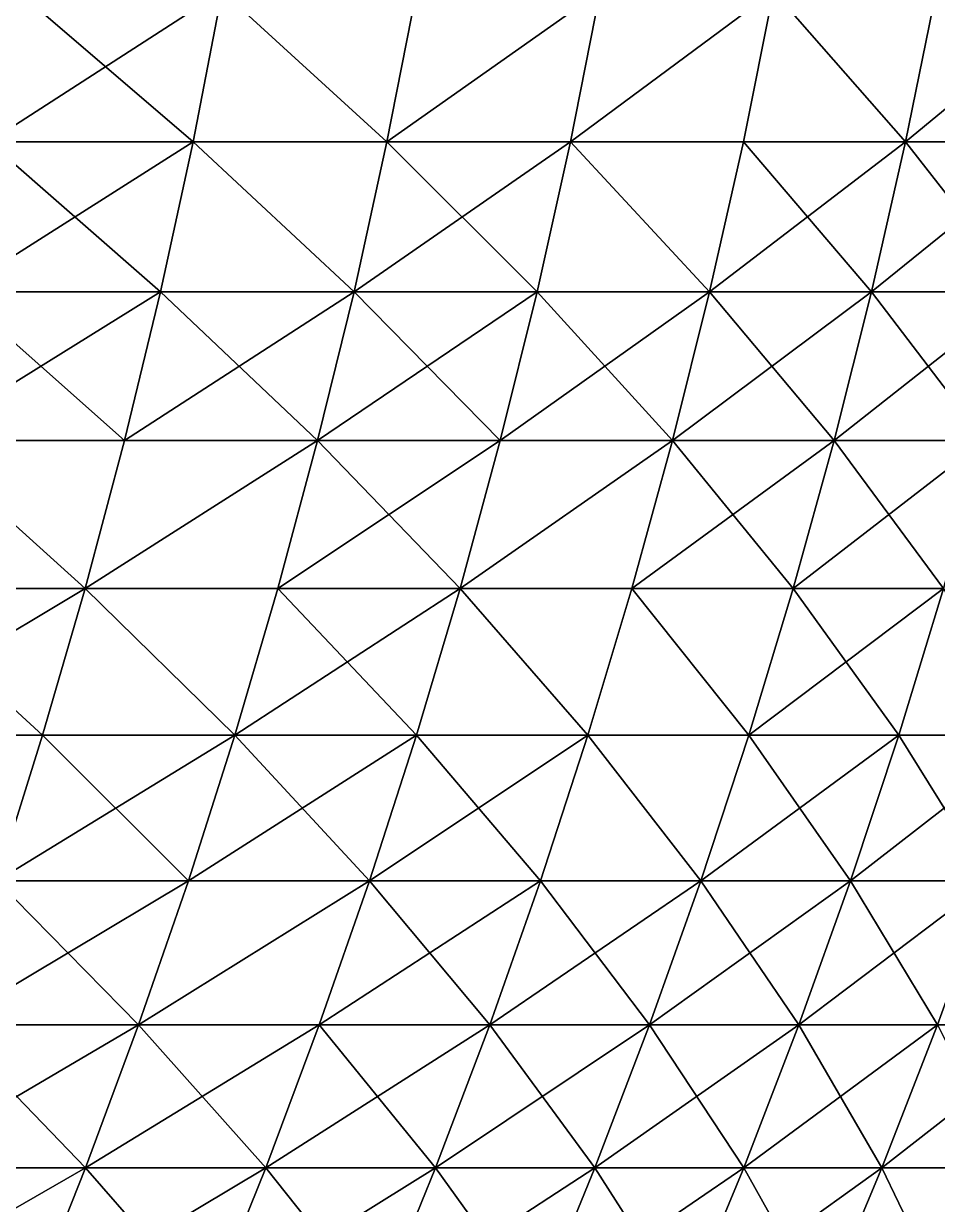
# Model space of a CAD drawing. Header units: millimetres. Extents: x -3250 to 6200, y -3250 to 3250.
# Drawn here: x 5922.3 to 6040.5, y -315.5 to -162.7 of the extents above; entities that cross this region are included whole.
import ezdxf

# ---------------------------------------------------------------- set-up
doc = ezdxf.new("R2010")
doc.units = ezdxf.units.MM
doc.header["$MEASUREMENT"] = 0
doc.layers.add('MESH_3D', color=2, linetype='CONTINUOUS')

msp = doc.modelspace()

# ---------------------------------------------------------------- linework, layer by layer
at = {"layer": 'MESH_3D'}
for points in [[(5921.58, -158.52, 1712.33), (5944.25, -178.02, 1767.38), (5917.84, -178.02, 1714.24)], [(5948.03, -158.52, 24934.44), (5921.58, -158.52, 24987.67), (5917.84, -178.02, 24985.76)], [(5948.03, -158.52, 24934.44), (5917.84, -178.02, 24985.76), (5944.25, -178.02, 24932.62)], [(5921.58, -158.52, 1712.33), (5948.03, -158.52, 1765.56), (5944.25, -178.02, 1767.38)], [(5948.03, -158.52, 1765.56), (5969.33, -178.02, 1821.16), (5944.25, -178.02, 1767.38)], [(5969.33, -178.02, 24878.84), (5948.03, -158.52, 24934.44), (5944.25, -178.02, 24932.62)], [(5948.03, -158.52, 1765.56), (5973.16, -158.52, 1819.43), (5969.33, -178.02, 1821.16)], [(5973.16, -158.52, 24880.57), (5948.03, -158.52, 24934.44), (5969.33, -178.02, 24878.84)], [(5969.33, -178.02, 1821.16), (5996.93, -158.52, 1873.92), (5993.06, -178.02, 1875.55)], [(5973.16, -158.52, 1819.43), (5996.93, -158.52, 1873.92), (5969.33, -178.02, 1821.16)], [(5996.93, -158.52, 24826.08), (5973.16, -158.52, 24880.57), (5969.33, -178.02, 24878.84)], [(5996.93, -158.52, 24826.08), (5969.33, -178.02, 24878.84), (5993.06, -178.02, 24824.45)], [(5993.06, -178.02, 1875.55), (6019.33, -158.52, 1928.98), (6015.43, -178.02, 1930.51)], [(5996.93, -158.52, 1873.92), (6019.33, -158.52, 1928.98), (5993.06, -178.02, 1875.55)], [(6019.33, -158.52, 24771.02), (5996.93, -158.52, 24826.08), (5993.06, -178.02, 24824.45)], [(6019.33, -158.52, 24771.02), (5993.06, -178.02, 24824.45), (6015.43, -178.02, 24769.49)], [(6019.33, -158.52, 1928.98), (6036.41, -178.02, 1986.01), (6015.43, -178.02, 1930.51)], [(6036.41, -178.02, 24713.99), (6019.33, -158.52, 24771.02), (6015.43, -178.02, 24769.49)], [(6019.33, -158.52, 1928.98), (6040.36, -158.52, 1984.58), (6036.41, -178.02, 1986.01)], [(6040.36, -158.52, 24715.42), (6019.33, -158.52, 24771.02), (6036.41, -178.02, 24713.99)], [(6040.36, -158.52, 1984.58), (6056.01, -178.02, 2042.02), (6036.41, -178.02, 1986.01)], [(6059.99, -158.52, 24659.32), (6036.41, -178.02, 24713.99), (6056.01, -178.02, 24657.98)], [(6059.99, -158.52, 24659.32), (6040.36, -158.52, 24715.42), (6036.41, -178.02, 24713.99)], [(6040.36, -158.52, 1984.58), (6059.99, -158.52, 2040.68), (6056.01, -178.02, 2042.02)], [(5917.84, -178.02, 1714.24), (5940.04, -197.41, 1769.41), (5913.68, -197.41, 1716.38)], [(5944.25, -178.02, 24932.62), (5917.84, -178.02, 24985.76), (5913.68, -197.41, 24983.62)], [(5944.25, -178.02, 24932.62), (5913.68, -197.41, 24983.62), (5940.04, -197.41, 24930.59)], [(5917.84, -178.02, 1714.24), (5944.25, -178.02, 1767.38), (5940.04, -197.41, 1769.41)], [(5944.25, -178.02, 1767.38), (5965.07, -197.41, 1823.09), (5940.04, -197.41, 1769.41)], [(5965.07, -197.41, 24876.91), (5944.25, -178.02, 24932.62), (5940.04, -197.41, 24930.59)], [(5944.25, -178.02, 1767.38), (5969.33, -178.02, 1821.16), (5965.07, -197.41, 1823.09)], [(5969.33, -178.02, 24878.84), (5944.25, -178.02, 24932.62), (5965.07, -197.41, 24876.91)], [(5969.33, -178.02, 1821.16), (5988.75, -197.41, 1877.37), (5965.07, -197.41, 1823.09)], [(5993.06, -178.02, 24824.45), (5965.07, -197.41, 24876.91), (5988.75, -197.41, 24822.63)], [(5993.06, -178.02, 24824.45), (5969.33, -178.02, 24878.84), (5965.07, -197.41, 24876.91)], [(5969.33, -178.02, 1821.16), (5993.06, -178.02, 1875.55), (5988.75, -197.41, 1877.37)], [(5993.06, -178.02, 1875.55), (6011.07, -197.41, 1932.22), (5988.75, -197.41, 1877.37)], [(6011.07, -197.41, 24767.78), (5993.06, -178.02, 24824.45), (5988.75, -197.41, 24822.63)], [(5993.06, -178.02, 1875.55), (6015.43, -178.02, 1930.51), (6011.07, -197.41, 1932.22)], [(6015.43, -178.02, 24769.49), (5993.06, -178.02, 24824.45), (6011.07, -197.41, 24767.78)], [(6015.43, -178.02, 1930.51), (6032.02, -197.41, 1987.61), (6011.07, -197.41, 1932.22)], [(6036.41, -178.02, 24713.99), (6015.43, -178.02, 24769.49), (6011.07, -197.41, 24767.78)], [(6036.41, -178.02, 24713.99), (6011.07, -197.41, 24767.78), (6032.02, -197.41, 24712.39)], [(6015.43, -178.02, 1930.51), (6036.41, -178.02, 1986.01), (6032.02, -197.41, 1987.61)], [(6036.41, -178.02, 1986.01), (6051.58, -197.41, 2043.51), (6032.02, -197.41, 1987.61)], [(6056.01, -178.02, 24657.98), (6032.02, -197.41, 24712.39), (6051.58, -197.41, 24656.49)], [(6056.01, -178.02, 24657.98), (6036.41, -178.02, 24713.99), (6032.02, -197.41, 24712.39)], [(6036.41, -178.02, 1986.01), (6056.01, -178.02, 2042.02), (6051.58, -197.41, 2043.51)], [(5913.68, -197.41, 1716.38), (5935.39, -216.67, 1771.65), (5909.08, -216.67, 1718.74)], [(5940.04, -197.41, 24930.59), (5913.68, -197.41, 24983.62), (5909.08, -216.67, 24981.26)], [(5940.04, -197.41, 24930.59), (5909.08, -216.67, 24981.26), (5935.39, -216.67, 24928.35)], [(5913.68, -197.41, 1716.38), (5940.04, -197.41, 1769.41), (5935.39, -216.67, 1771.65)], [(5940.04, -197.41, 1769.41), (5960.36, -216.67, 1825.21), (5935.39, -216.67, 1771.65)], [(5965.07, -197.41, 24876.91), (5935.39, -216.67, 24928.35), (5960.36, -216.67, 24874.79)], [(5965.07, -197.41, 24876.91), (5940.04, -197.41, 24930.59), (5935.39, -216.67, 24928.35)], [(5940.04, -197.41, 1769.41), (5965.07, -197.41, 1823.09), (5960.36, -216.67, 1825.21)], [(5965.07, -197.41, 1823.09), (5983.99, -216.67, 1879.37), (5960.36, -216.67, 1825.21)], [(5988.75, -197.41, 24822.63), (5965.07, -197.41, 24876.91), (5960.36, -216.67, 24874.79)], [(5988.75, -197.41, 24822.63), (5960.36, -216.67, 24874.79), (5983.99, -216.67, 24820.63)], [(5965.07, -197.41, 1823.09), (5988.75, -197.41, 1877.37), (5983.99, -216.67, 1879.37)], [(5988.75, -197.41, 1877.37), (6006.26, -216.67, 1934.11), (5983.99, -216.67, 1879.37)], [(6011.07, -197.41, 24767.78), (5988.75, -197.41, 24822.63), (5983.99, -216.67, 24820.63)], [(6011.07, -197.41, 24767.78), (5983.99, -216.67, 24820.63), (6006.26, -216.67, 24765.89)], [(5988.75, -197.41, 1877.37), (6011.07, -197.41, 1932.22), (6006.26, -216.67, 1934.11)], [(6011.07, -197.41, 1932.22), (6027.16, -216.67, 1989.38), (6006.26, -216.67, 1934.11)], [(6032.02, -197.41, 24712.39), (6006.26, -216.67, 24765.89), (6027.16, -216.67, 24710.62)], [(6032.02, -197.41, 24712.39), (6011.07, -197.41, 24767.78), (6006.26, -216.67, 24765.89)], [(6011.07, -197.41, 1932.22), (6032.02, -197.41, 1987.61), (6027.16, -216.67, 1989.38)], [(6032.02, -197.41, 1987.61), (6046.68, -216.67, 2045.15), (6027.16, -216.67, 1989.38)], [(6051.58, -197.41, 24656.49), (6032.02, -197.41, 24712.39), (6027.16, -216.67, 24710.62)], [(6051.58, -197.41, 24656.49), (6027.16, -216.67, 24710.62), (6046.68, -216.67, 24654.85)], [(6032.02, -197.41, 1987.61), (6051.58, -197.41, 2043.51), (6046.68, -216.67, 2045.15)], [(5909.08, -216.67, 1718.74), (5930.3, -235.8, 1774.1), (5904.06, -235.8, 1721.31)], [(5930.3, -235.8, 24925.9), (5909.08, -216.67, 24981.26), (5904.06, -235.8, 24978.69)], [(5909.08, -216.67, 1718.74), (5935.39, -216.67, 1771.65), (5930.3, -235.8, 1774.1)], [(5935.39, -216.67, 24928.35), (5909.08, -216.67, 24981.26), (5930.3, -235.8, 24925.9)], [(5930.3, -235.8, 1774.1), (5960.36, -216.67, 1825.21), (5955.22, -235.8, 1827.53)], [(5935.39, -216.67, 1771.65), (5960.36, -216.67, 1825.21), (5930.3, -235.8, 1774.1)], [(5960.36, -216.67, 24874.79), (5935.39, -216.67, 24928.35), (5930.3, -235.8, 24925.9)], [(5960.36, -216.67, 24874.79), (5930.3, -235.8, 24925.9), (5955.22, -235.8, 24872.47)], [(5960.36, -216.67, 1825.21), (5978.79, -235.8, 1881.56), (5955.22, -235.8, 1827.53)], [(5983.99, -216.67, 24820.63), (5960.36, -216.67, 24874.79), (5955.22, -235.8, 24872.47)], [(5983.99, -216.67, 24820.63), (5955.22, -235.8, 24872.47), (5978.79, -235.8, 24818.44)], [(5960.36, -216.67, 1825.21), (5983.99, -216.67, 1879.37), (5978.79, -235.8, 1881.56)], [(5978.79, -235.8, 1881.56), (6006.26, -216.67, 1934.11), (6001.01, -235.8, 1936.17)], [(5983.99, -216.67, 1879.37), (6006.26, -216.67, 1934.11), (5978.79, -235.8, 1881.56)], [(6006.26, -216.67, 24765.89), (5983.99, -216.67, 24820.63), (5978.79, -235.8, 24818.44)], [(6006.26, -216.67, 24765.89), (5978.79, -235.8, 24818.44), (6001.01, -235.8, 24763.83)], [(6006.26, -216.67, 1934.11), (6021.86, -235.8, 1991.31), (6001.01, -235.8, 1936.17)], [(6027.16, -216.67, 24710.62), (6006.26, -216.67, 24765.89), (6001.01, -235.8, 24763.83)], [(6027.16, -216.67, 24710.62), (6001.01, -235.8, 24763.83), (6021.86, -235.8, 24708.69)], [(6006.26, -216.67, 1934.11), (6027.16, -216.67, 1989.38), (6021.86, -235.8, 1991.31)], [(6027.16, -216.67, 1989.38), (6041.33, -235.8, 2046.95), (6021.86, -235.8, 1991.31)], [(6046.68, -216.67, 24654.85), (6021.86, -235.8, 24708.69), (6041.33, -235.8, 24653.05)], [(6046.68, -216.67, 24654.85), (6027.16, -216.67, 24710.62), (6021.86, -235.8, 24708.69)], [(6027.16, -216.67, 1989.38), (6046.68, -216.67, 2045.15), (6041.33, -235.8, 2046.95)], [(5904.06, -235.8, 1721.31), (5924.79, -254.79, 1776.75), (5898.62, -254.79, 1724.1)], [(5930.3, -235.8, 24925.9), (5898.62, -254.79, 24975.9), (5924.79, -254.79, 24923.25)], [(5930.3, -235.8, 24925.9), (5904.06, -235.8, 24978.69), (5898.62, -254.79, 24975.9)], [(5904.06, -235.8, 1721.31), (5930.3, -235.8, 1774.1), (5924.79, -254.79, 1776.75)], [(5930.3, -235.8, 1774.1), (5949.64, -254.79, 1830.04), (5924.79, -254.79, 1776.75)], [(5949.64, -254.79, 24869.96), (5930.3, -235.8, 24925.9), (5924.79, -254.79, 24923.25)], [(5930.3, -235.8, 1774.1), (5955.22, -235.8, 1827.53), (5949.64, -254.79, 1830.04)], [(5955.22, -235.8, 24872.47), (5930.3, -235.8, 24925.9), (5949.64, -254.79, 24869.96)], [(5955.22, -235.8, 1827.53), (5973.16, -254.79, 1883.94), (5949.64, -254.79, 1830.04)], [(5978.79, -235.8, 24818.44), (5955.22, -235.8, 24872.47), (5949.64, -254.79, 24869.96)], [(5978.79, -235.8, 24818.44), (5949.64, -254.79, 24869.96), (5973.16, -254.79, 24816.06)], [(5955.22, -235.8, 1827.53), (5978.79, -235.8, 1881.56), (5973.16, -254.79, 1883.94)], [(5978.79, -235.8, 1881.56), (5995.32, -254.79, 1938.4), (5973.16, -254.79, 1883.94)], [(5995.32, -254.79, 24761.6), (5978.79, -235.8, 24818.44), (5973.16, -254.79, 24816.06)], [(5978.79, -235.8, 1881.56), (6001.01, -235.8, 1936.17), (5995.32, -254.79, 1938.4)], [(6001.01, -235.8, 24763.83), (5978.79, -235.8, 24818.44), (5995.32, -254.79, 24761.6)], [(6001.01, -235.8, 1936.17), (6016.12, -254.79, 1993.4), (5995.32, -254.79, 1938.4)], [(6016.12, -254.79, 24706.6), (6001.01, -235.8, 24763.83), (5995.32, -254.79, 24761.6)], [(6001.01, -235.8, 1936.17), (6021.86, -235.8, 1991.31), (6016.12, -254.79, 1993.4)], [(6021.86, -235.8, 24708.69), (6001.01, -235.8, 24763.83), (6016.12, -254.79, 24706.6)], [(6021.86, -235.8, 1991.31), (6035.54, -254.79, 2048.9), (6016.12, -254.79, 1993.4)], [(6041.33, -235.8, 24653.05), (6021.86, -235.8, 24708.69), (6016.12, -254.79, 24706.6)], [(6041.33, -235.8, 24653.05), (6016.12, -254.79, 24706.6), (6035.54, -254.79, 24651.1)], [(6021.86, -235.8, 1991.31), (6041.33, -235.8, 2046.95), (6035.54, -254.79, 2048.9)], [(6041.33, -235.8, 2046.95), (6053.57, -254.79, 2104.87), (6035.54, -254.79, 2048.9)], [(6053.57, -254.79, 24595.13), (6041.33, -235.8, 24653.05), (6035.54, -254.79, 24651.1)], [(5898.62, -254.79, 1724.1), (5924.79, -254.79, 1776.75), (5918.86, -273.62, 1779.61)], [(5924.79, -254.79, 24923.25), (5898.62, -254.79, 24975.9), (5918.86, -273.62, 24920.39)], [(5924.79, -254.79, 1776.75), (5943.64, -273.62, 1832.75), (5918.86, -273.62, 1779.61)], [(5949.64, -254.79, 24869.96), (5924.79, -254.79, 24923.25), (5918.86, -273.62, 24920.39)], [(5949.64, -254.79, 24869.96), (5918.86, -273.62, 24920.39), (5943.64, -273.62, 24867.25)], [(5924.79, -254.79, 1776.75), (5949.64, -254.79, 1830.04), (5943.64, -273.62, 1832.75)], [(5949.64, -254.79, 1830.04), (5967.09, -273.62, 1886.5), (5943.64, -273.62, 1832.75)], [(5973.16, -254.79, 24816.06), (5943.64, -273.62, 24867.25), (5967.09, -273.62, 24813.5)], [(5973.16, -254.79, 24816.06), (5949.64, -254.79, 24869.96), (5943.64, -273.62, 24867.25)], [(5949.64, -254.79, 1830.04), (5973.16, -254.79, 1883.94), (5967.09, -273.62, 1886.5)], [(5973.16, -254.79, 1883.94), (5989.19, -273.62, 1940.81), (5967.09, -273.62, 1886.5)], [(5995.32, -254.79, 24761.6), (5973.16, -254.79, 24816.06), (5967.09, -273.62, 24813.5)], [(5995.32, -254.79, 24761.6), (5967.09, -273.62, 24813.5), (5989.19, -273.62, 24759.19)], [(5973.16, -254.79, 1883.94), (5995.32, -254.79, 1938.4), (5989.19, -273.62, 1940.81)], [(5995.32, -254.79, 1938.4), (6009.93, -273.62, 1995.65), (5989.19, -273.62, 1940.81)], [(6009.93, -273.62, 24704.35), (5995.32, -254.79, 24761.6), (5989.19, -273.62, 24759.19)], [(5995.32, -254.79, 1938.4), (6016.12, -254.79, 1993.4), (6009.93, -273.62, 1995.65)], [(6016.12, -254.79, 24706.6), (5995.32, -254.79, 24761.6), (6009.93, -273.62, 24704.35)], [(6016.12, -254.79, 1993.4), (6029.29, -273.62, 2051), (6009.93, -273.62, 1995.65)], [(6035.54, -254.79, 24651.1), (6009.93, -273.62, 24704.35), (6029.29, -273.62, 24649)], [(6035.54, -254.79, 24651.1), (6016.12, -254.79, 24706.6), (6009.93, -273.62, 24704.35)], [(6016.12, -254.79, 1993.4), (6035.54, -254.79, 2048.9), (6029.29, -273.62, 2051)], [(6035.54, -254.79, 2048.9), (6047.27, -273.62, 2106.81), (6029.29, -273.62, 2051)], [(6053.57, -254.79, 24595.13), (6035.54, -254.79, 24651.1), (6029.29, -273.62, 24649)], [(6053.57, -254.79, 24595.13), (6029.29, -273.62, 24649), (6047.27, -273.62, 24593.19)], [(6035.54, -254.79, 2048.9), (6053.57, -254.79, 2104.87), (6047.27, -273.62, 2106.81)], [(5918.86, -273.62, 1779.61), (5937.21, -292.27, 1835.66), (5912.5, -292.27, 1782.67)], [(5943.64, -273.62, 24867.25), (5918.86, -273.62, 24920.39), (5912.5, -292.27, 24917.33)], [(5943.64, -273.62, 24867.25), (5912.5, -292.27, 24917.33), (5937.21, -292.27, 24864.34)], [(5918.86, -273.62, 1779.61), (5943.64, -273.62, 1832.75), (5937.21, -292.27, 1835.66)], [(5937.21, -292.27, 1835.66), (5967.09, -273.62, 1886.5), (5960.58, -292.27, 1889.24)], [(5943.64, -273.62, 1832.75), (5967.09, -273.62, 1886.5), (5937.21, -292.27, 1835.66)], [(5967.09, -273.62, 24813.5), (5937.21, -292.27, 24864.34), (5960.58, -292.27, 24810.76)], [(5967.09, -273.62, 24813.5), (5943.64, -273.62, 24867.25), (5937.21, -292.27, 24864.34)], [(5960.58, -292.27, 1889.24), (5989.19, -273.62, 1940.81), (5982.62, -292.27, 1943.39)], [(5967.09, -273.62, 1886.5), (5989.19, -273.62, 1940.81), (5960.58, -292.27, 1889.24)], [(5982.62, -292.27, 24756.61), (5967.09, -273.62, 24813.5), (5960.58, -292.27, 24810.76)], [(5989.19, -273.62, 24759.19), (5967.09, -273.62, 24813.5), (5982.62, -292.27, 24756.61)], [(5989.19, -273.62, 1940.81), (6003.3, -292.27, 1998.07), (5982.62, -292.27, 1943.39)], [(6009.93, -273.62, 24704.35), (5982.62, -292.27, 24756.61), (6003.3, -292.27, 24701.93)], [(6009.93, -273.62, 24704.35), (5989.19, -273.62, 24759.19), (5982.62, -292.27, 24756.61)], [(5989.19, -273.62, 1940.81), (6009.93, -273.62, 1995.65), (6003.3, -292.27, 1998.07)], [(6009.93, -273.62, 1995.65), (6022.6, -292.27, 2053.24), (6003.3, -292.27, 1998.07)], [(6029.29, -273.62, 24649), (6009.93, -273.62, 24704.35), (6003.3, -292.27, 24701.93)], [(6029.29, -273.62, 24649), (6003.3, -292.27, 24701.93), (6022.6, -292.27, 24646.76)], [(6009.93, -273.62, 1995.65), (6029.29, -273.62, 2051), (6022.6, -292.27, 2053.24)], [(6029.29, -273.62, 2051), (6040.53, -292.27, 2108.89), (6022.6, -292.27, 2053.24)], [(6047.27, -273.62, 24593.19), (6022.6, -292.27, 24646.76), (6040.53, -292.27, 24591.11)], [(6047.27, -273.62, 24593.19), (6029.29, -273.62, 24649), (6022.6, -292.27, 24646.76)], [(6029.29, -273.62, 2051), (6047.27, -273.62, 2106.81), (6040.53, -292.27, 2108.89)], [(6057.06, -292.27, 24535.04), (6047.27, -273.62, 24593.19), (6040.53, -292.27, 24591.11)], [(5912.5, -292.27, 1782.67), (5930.35, -310.75, 1838.75), (5905.73, -310.75, 1785.94)], [(5937.21, -292.27, 24864.34), (5912.5, -292.27, 24917.33), (5905.73, -310.75, 24914.06)], [(5937.21, -292.27, 24864.34), (5905.73, -310.75, 24914.06), (5930.35, -310.75, 24861.25)], [(5912.5, -292.27, 1782.67), (5937.21, -292.27, 1835.66), (5930.35, -310.75, 1838.75)], [(5937.21, -292.27, 1835.66), (5953.66, -310.75, 1892.16), (5930.35, -310.75, 1838.75)], [(5960.58, -292.27, 24810.76), (5937.21, -292.27, 24864.34), (5930.35, -310.75, 24861.25)], [(5960.58, -292.27, 24810.76), (5930.35, -310.75, 24861.25), (5953.66, -310.75, 24807.84)], [(5937.21, -292.27, 1835.66), (5960.58, -292.27, 1889.24), (5953.66, -310.75, 1892.16)], [(5960.58, -292.27, 1889.24), (5975.62, -310.75, 1946.13), (5953.66, -310.75, 1892.16)], [(5982.62, -292.27, 24756.61), (5960.58, -292.27, 24810.76), (5953.66, -310.75, 24807.84)], [(5982.62, -292.27, 24756.61), (5953.66, -310.75, 24807.84), (5975.62, -310.75, 24753.87)], [(5960.58, -292.27, 1889.24), (5982.62, -292.27, 1943.39), (5975.62, -310.75, 1946.13)], [(5982.62, -292.27, 1943.39), (5996.23, -310.75, 2000.64), (5975.62, -310.75, 1946.13)], [(6003.3, -292.27, 24701.93), (5975.62, -310.75, 24753.87), (5996.23, -310.75, 24699.36)], [(6003.3, -292.27, 24701.93), (5982.62, -292.27, 24756.61), (5975.62, -310.75, 24753.87)], [(5982.62, -292.27, 1943.39), (6003.3, -292.27, 1998.07), (5996.23, -310.75, 2000.64)], [(6003.3, -292.27, 1998.07), (6015.48, -310.75, 2055.64), (5996.23, -310.75, 2000.64)], [(6022.6, -292.27, 24646.76), (6003.3, -292.27, 24701.93), (5996.23, -310.75, 24699.36)], [(6022.6, -292.27, 24646.76), (5996.23, -310.75, 24699.36), (6015.48, -310.75, 24644.36)], [(6003.3, -292.27, 1998.07), (6022.6, -292.27, 2053.24), (6015.48, -310.75, 2055.64)], [(6022.6, -292.27, 2053.24), (6033.35, -310.75, 2111.1), (6015.48, -310.75, 2055.64)], [(6040.53, -292.27, 24591.11), (6015.48, -310.75, 24644.36), (6033.35, -310.75, 24588.9)], [(6040.53, -292.27, 24591.11), (6022.6, -292.27, 24646.76), (6015.48, -310.75, 24644.36)], [(6022.6, -292.27, 2053.24), (6040.53, -292.27, 2108.89), (6033.35, -310.75, 2111.1)], [(6040.53, -292.27, 2108.89), (6049.83, -310.75, 2167), (6033.35, -310.75, 2111.1)], [(6057.06, -292.27, 24535.04), (6033.35, -310.75, 24588.9), (6049.83, -310.75, 24533)], [(6057.06, -292.27, 24535.04), (6040.53, -292.27, 24591.11), (6033.35, -310.75, 24588.9)], [(5905.73, -310.75, 1785.94), (5923.08, -329.03, 1842.03), (5898.54, -329.03, 1789.4)], [(5930.35, -310.75, 24861.25), (5898.54, -329.03, 24910.6), (5923.08, -329.03, 24857.97)], [(5930.35, -310.75, 24861.25), (5905.73, -310.75, 24914.06), (5898.54, -329.03, 24910.6)], [(5905.73, -310.75, 1785.94), (5930.35, -310.75, 1838.75), (5923.08, -329.03, 1842.03)], [(5930.35, -310.75, 1838.75), (5946.31, -329.03, 1895.26), (5923.08, -329.03, 1842.03)], [(5953.66, -310.75, 24807.84), (5930.35, -310.75, 24861.25), (5923.08, -329.03, 24857.97)], [(5953.66, -310.75, 24807.84), (5923.08, -329.03, 24857.97), (5946.31, -329.03, 24804.74)], [(5930.35, -310.75, 1838.75), (5953.66, -310.75, 1892.16), (5946.31, -329.03, 1895.26)], [(5946.31, -329.03, 1895.26), (5975.62, -310.75, 1946.13), (5968.2, -329.03, 1949.05)], [(5953.66, -310.75, 1892.16), (5975.62, -310.75, 1946.13), (5946.31, -329.03, 1895.26)], [(5968.2, -329.03, 24750.95), (5953.66, -310.75, 24807.84), (5946.31, -329.03, 24804.74)], [(5975.62, -310.75, 24753.87), (5953.66, -310.75, 24807.84), (5968.2, -329.03, 24750.95)], [(5975.62, -310.75, 1946.13), (5988.74, -329.03, 2003.37), (5968.2, -329.03, 1949.05)], [(5996.23, -310.75, 24699.36), (5968.2, -329.03, 24750.95), (5988.74, -329.03, 24696.63)], [(5996.23, -310.75, 24699.36), (5975.62, -310.75, 24753.87), (5968.2, -329.03, 24750.95)], [(5975.62, -310.75, 1946.13), (5996.23, -310.75, 2000.64), (5988.74, -329.03, 2003.37)], [(5996.23, -310.75, 2000.64), (6007.92, -329.03, 2058.18), (5988.74, -329.03, 2003.37)], [(6015.48, -310.75, 24644.36), (5988.74, -329.03, 24696.63), (6007.92, -329.03, 24641.82)], [(6015.48, -310.75, 24644.36), (5996.23, -310.75, 24699.36), (5988.74, -329.03, 24696.63)], [(5996.23, -310.75, 2000.64), (6015.48, -310.75, 2055.64), (6007.92, -329.03, 2058.18)], [(6015.48, -310.75, 2055.64), (6025.72, -329.03, 2113.45), (6007.92, -329.03, 2058.18)], [(6033.35, -310.75, 24588.9), (6015.48, -310.75, 24644.36), (6007.92, -329.03, 24641.82)], [(6033.35, -310.75, 24588.9), (6007.92, -329.03, 24641.82), (6025.72, -329.03, 24586.55)], [(6015.48, -310.75, 2055.64), (6033.35, -310.75, 2111.1), (6025.72, -329.03, 2113.45)], [(6033.35, -310.75, 2111.1), (6042.15, -329.03, 2169.16), (6025.72, -329.03, 2113.45)], [(6049.83, -310.75, 24533), (6033.35, -310.75, 24588.9), (6025.72, -329.03, 24586.55)], [(6049.83, -310.75, 24533), (6025.72, -329.03, 24586.55), (6042.15, -329.03, 24530.84)], [(6033.35, -310.75, 2111.1), (6049.83, -310.75, 2167), (6042.15, -329.03, 2169.16)]]:
    msp.add_3dface(points, dxfattribs=at)

doc.saveas('drawing.dxf')
